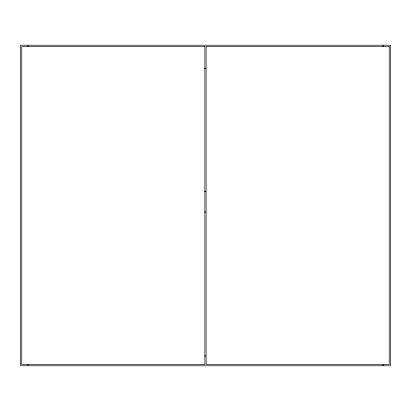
<?xml version="1.0" encoding="UTF-8"?>
<svg xmlns="http://www.w3.org/2000/svg" width="411" height="411" viewBox="0 0 411 411"><rect width="100%" height="100%" fill="white"/><g stroke="black" fill="none" stroke-linecap="round" stroke-linejoin="round"><path stroke-width="0.62" d="M204.586 68.226L205.87 68.226M204.586 191.526L205.87 191.526M204.586 212.076L205.87 212.076M204.586 355.926L205.87 355.926M383.052 45.21L383.052 46.494M383.052 364.506L383.052 365.79M27.948 45.21L27.948 46.494M27.948 364.506L27.948 365.79M390.45 45.21L20.55 45.21L20.55 365.79L390.45 365.79L390.45 45.21M204.884 46.443L21.783 46.443L21.783 364.557L204.884 364.557L204.884 46.443M389.217 46.443L206.117 46.443L206.117 364.557L389.217 364.557L389.217 46.443"/></g></svg>
